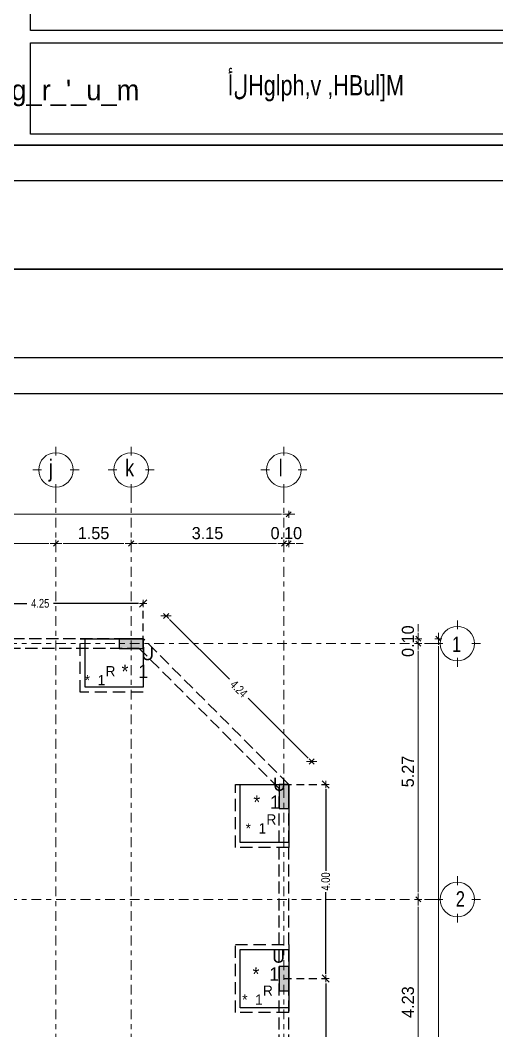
# Model space of a CAD drawing. Header units: inches. Extents: x -1583 to -1389, y -6910 to -6586.
# Drawn here: x -1438.47 to -1428.64, y -6656.09 to -6635.27 of the extents above; entities that cross this region are included whole.
import ezdxf
from ezdxf.enums import TextEntityAlignment as Align

# ---------------------------------------------------------------- set-up
doc = ezdxf.new("R2010")
doc.units = ezdxf.units.IN
doc.header["$MEASUREMENT"] = 0
for name, pattern in [('CABLIN', [0.35, 0.25, -0.1]), ('CENTERX2', [101.6, 63.5, -12.7, 12.7, -12.7]), ('DASHDOTX2', [50.8, 25.4, -12.7, 0, -12.7]), ('DASHED2', [0.375, 0.25, -0.125]), ('HIDDEN2', [4.7625, 3.175, -1.5875])]:
    doc.linetypes.add(name, pattern=pattern)
for name, color, linetype in [('Axsis', 8, 'CENTERX2'), ('footing', 5, 'Continuous'), ('LAY', 1, 'Continuous'), ('PLGN', 7, 'Continuous'), ('U-r-p', 7, 'Continuous'), ('xyz', 93, 'Continuous')]:
    doc.layers.add(name, color=color, linetype=linetype)
for name, color, linetype, lineweight in [('COLUMNS', 3, 'Continuous', 30), ('dime', 240, 'Continuous', 13), ('ejes', 134, 'Continuous', 15), ('F DIM IN', 147, 'Continuous', 5), ('st', 41, 'Continuous', 15), ('wall', 7, 'Continuous', 30), ('ابعاد', 52, 'Continuous', 9)]:
    doc.layers.add(name, color=color, linetype=linetype, lineweight=lineweight)
doc.styles.add('A1', font='xarb.shx')
doc.styles.add('ARIAL', font='arialbd.ttf', dxfattribs={"width": 0.8, "height": 500})
doc.styles.add('AX', font='xarab.shx', dxfattribs={"height": 0.12})
doc.styles.add('DIM', font='xarab.shx', dxfattribs={"width": 0.8})
doc.styles.add('SOSA', font='sosa.shx')
doc.styles.add('XARB', font='xarb.shx', dxfattribs={"height": 0.5})
doc.dimstyles.new('DIM-50', dxfattribs={"dimtxt": 0.25, "dimasz": 0.15, "dimexe": 0, "dimexo": 0, "dimgap": 0.05, "dimtad": 1, "dimzin": 0, "dimdsep": 46, "dimtxsty": 'SOSA', "dimblk1": 'DIM-TICK', "dimblk2": 'DIM-TICK', "dimsah": 1, "dimcen": 1, "dimse1": 1, "dimse2": 1, "dimclrd": 251, "dimclrt": 4, "dimadec": 0, "dimazin": 0, "dimtfac": 1.5, "dimtix": 1, "dimtmove": 0, "dimatfit": 0, "dimldrblk": 'DIM-TICK', "dimfxl": 1, "dimtolj": 1, "dimtzin": 0, "dimarcsym": 0})
doc.dimstyles.new('DIM3', dxfattribs={"dimtxt": 0.18, "dimasz": 0.1, "dimexe": 0.18, "dimexo": 0.3, "dimgap": 0.07, "dimtad": 0, "dimzin": 0, "dimdsep": 46, "dimtxsty": 'DIM', "dimblk1": 'e', "dimblk2": 'e', "dimsah": 1, "dimcen": 0.09, "dimdle": 0.15, "dimse1": 1, "dimse2": 1, "dimclrd": 47, "dimclrt": 3, "dimadec": 0, "dimazin": 0, "dimtfac": 1, "dimtofl": 0, "dimtmove": 2, "dimatfit": 3, "dimldrblk": 'e', "dimfxl": 1, "dimtolj": 1, "dimtzin": 0, "dimarcsym": 0})

# ---------------------------------------------------------------- blocks, each defined once
blk = doc.blocks.new('kalesh')
at = {"layer": 'Defpoints'}
blk.add_lwpolyline([(3940.958, 559.483), (3987.589, 559.483), (3987.589, 592.346), (3940.958, 592.346)], close=True, dxfattribs=at)
at = {"layer": 'xyz', "ltscale": 0.2}
for p, q in [((3943.179, 591.236), (3984.813, 591.236)), ((3943.253, 590.788), (3984.887, 590.788)), ((3984.813, 561.037), (3943.179, 561.037)), ((3984.813, 560.593), (3943.179, 560.593))]:
    blk.add_line(p, q, dxfattribs=at)
for points in [[(3960.994, 563.621), (3967.98, 563.621), (3967.98, 562.477), (3960.994, 562.477)], [(3960.994, 562.322), (3967.98, 562.322), (3967.98, 561.178), (3960.994, 561.178)]]:
    blk.add_lwpolyline(points, close=True, dxfattribs=at)
for points in [[(3983.966, 561.038), (3943.146, 561.038)], [(3943.179, 561.037), (3984.846, 561.038)]]:
    blk.add_lwpolyline(points, dxfattribs=at)
at = {"layer": 'wall', "color": 30, "true_color": 0xf8991e, "style": 'A1'}
blk.add_text("أHg_r_'_u_m ", height=0.25602, dxfattribs=at).set_placement((3960.419, 561.603, -0.351))
blk = doc.blocks.new('1215447849')
at = {"layer": 'F DIM IN', "color": 0}
for p, q in [((2873.41, -5903.636), (2873.41, -5903.456)), ((2873.114, -5903.932), (2872.934, -5903.932)), ((2873.706, -5903.932), (2873.886, -5903.932)), ((2873.41, -5904.228), (2873.41, -5904.408))]:
    blk.add_line(p, q, dxfattribs=at)
blk.add_circle((2873.41, -5903.932), 0.356, dxfattribs=at)
blk = doc.blocks.new('DIM-TICK')
for p, q in [((-0.82, 0), (0.82, 0)), ((-0.35, -0.35), (0.35, 0.35)), ((0, 0.5), (0, -0.5))]:
    blk.add_line(p, q)
blk = doc.blocks.new('*D19')
at = {"layer": 'Defpoints', "color": 0, "transparency": 16777216}
for p in [(-1786.42, -6597.133), (-1786.42, -6597.476), (-1789.52, -6597.656)]:
    blk.add_point(p, dxfattribs=at)
at = {"layer": 'dime', "color": 251, "lineweight": -2, "transparency": 16777216}
blk.add_line((-1789.37, -6597.133), (-1786.57, -6597.133), dxfattribs=at)
at = {"layer": 'dime', "color": 251, "lineweight": -2, "transparency": 16777216, "xscale": 0.15, "yscale": 0.15, "zscale": 0.15, "rotation": 180}
blk.add_blockref('DIM-TICK', (-1789.52, -6597.133), dxfattribs=at)
at = {"layer": 'dime', "color": 251, "lineweight": -2, "transparency": 16777216, "xscale": 0.15, "yscale": 0.15, "zscale": 0.15}
blk.add_blockref('DIM-TICK', (-1786.42, -6597.133), dxfattribs=at)
at = {"layer": 'dime', "color": 4, "transparency": 16777216, "insert": (-1787.97, -6596.92), "char_height": 0.25, "attachment_point": 5, "style": 'SOSA'}
blk.add_mtext('\\A1;3.10', dxfattribs=at)
blk = doc.blocks.new('*D20')
at = {"layer": 'Defpoints', "color": 0, "transparency": 16777216}
for p in [(-1784.87, -6597.133), (-1786.42, -6597.476), (-1784.87, -6597.476)]:
    blk.add_point(p, dxfattribs=at)
at = {"layer": 'dime', "color": 251, "lineweight": -2, "transparency": 16777216}
blk.add_line((-1786.27, -6597.133), (-1785.02, -6597.133), dxfattribs=at)
at = {"layer": 'dime', "color": 251, "lineweight": -2, "transparency": 16777216, "xscale": 0.15, "yscale": 0.15, "zscale": 0.15, "rotation": 180}
blk.add_blockref('DIM-TICK', (-1786.42, -6597.133), dxfattribs=at)
at = {"layer": 'dime', "color": 251, "lineweight": -2, "transparency": 16777216, "xscale": 0.15, "yscale": 0.15, "zscale": 0.15}
blk.add_blockref('DIM-TICK', (-1784.87, -6597.133), dxfattribs=at)
at = {"layer": 'dime', "color": 4, "transparency": 16777216, "insert": (-1785.645, -6596.92), "char_height": 0.25, "attachment_point": 5, "style": 'SOSA'}
blk.add_mtext('\\A1;1.55', dxfattribs=at)
blk = doc.blocks.new('*D21')
at = {"layer": 'Defpoints', "color": 0, "transparency": 16777216}
for p in [(-1781.72, -6597.133), (-1784.87, -6597.476), (-1781.72, -6597.627)]:
    blk.add_point(p, dxfattribs=at)
at = {"layer": 'dime', "color": 251, "lineweight": -2, "transparency": 16777216}
blk.add_line((-1784.72, -6597.133), (-1781.87, -6597.133), dxfattribs=at)
at = {"layer": 'dime', "color": 251, "lineweight": -2, "transparency": 16777216, "xscale": 0.15, "yscale": 0.15, "zscale": 0.15, "rotation": 180}
blk.add_blockref('DIM-TICK', (-1784.87, -6597.133), dxfattribs=at)
at = {"layer": 'dime', "color": 251, "lineweight": -2, "transparency": 16777216, "xscale": 0.15, "yscale": 0.15, "zscale": 0.15}
blk.add_blockref('DIM-TICK', (-1781.72, -6597.133), dxfattribs=at)
at = {"layer": 'dime', "color": 4, "transparency": 16777216, "insert": (-1783.295, -6596.92), "char_height": 0.25, "attachment_point": 5, "style": 'SOSA'}
blk.add_mtext('\\A1;3.15', dxfattribs=at)
blk = doc.blocks.new('*D22')
at = {"layer": 'Defpoints', "color": 0, "transparency": 16777216}
for p in [(-1781.62, -6597.133), (-1781.72, -6597.627), (-1781.62, -6602.095)]:
    blk.add_point(p, dxfattribs=at)
at = {"layer": 'dime', "color": 251, "lineweight": -2, "transparency": 16777216}
for p, q in [((-1781.87, -6597.133), (-1782.02, -6597.133)), ((-1781.72, -6597.133), (-1781.62, -6597.133)), ((-1781.47, -6597.133), (-1781.32, -6597.133))]:
    blk.add_line(p, q, dxfattribs=at)
at = {"layer": 'dime', "color": 251, "lineweight": -2, "transparency": 16777216, "xscale": 0.15, "yscale": 0.15, "zscale": 0.15}
blk.add_blockref('DIM-TICK', (-1781.72, -6597.133), dxfattribs=at)
at = {"layer": 'dime', "color": 251, "lineweight": -2, "transparency": 16777216, "xscale": 0.15, "yscale": 0.15, "zscale": 0.15, "rotation": 180}
blk.add_blockref('DIM-TICK', (-1781.62, -6597.133), dxfattribs=at)
at = {"layer": 'dime', "color": 4, "transparency": 16777216, "insert": (-1781.67, -6596.92), "char_height": 0.25, "attachment_point": 5, "style": 'SOSA'}
blk.add_mtext('\\A1;0.10', dxfattribs=at)
blk = doc.blocks.new('*D23')
at = {"layer": 'Defpoints', "color": 0, "transparency": 16777216}
for p in [(-1781.62, -6596.532), (-1797.62, -6599.095), (-1781.62, -6621.495)]:
    blk.add_point(p, dxfattribs=at)
at = {"layer": 'dime', "color": 251, "lineweight": -2, "transparency": 16777216}
blk.add_line((-1797.47, -6596.532), (-1781.77, -6596.532), dxfattribs=at)
at = {"layer": 'dime', "color": 251, "lineweight": -2, "transparency": 16777216, "xscale": 0.15, "yscale": 0.15, "zscale": 0.15, "rotation": 180}
blk.add_blockref('DIM-TICK', (-1797.62, -6596.532), dxfattribs=at)
at = {"layer": 'dime', "color": 251, "lineweight": -2, "transparency": 16777216, "xscale": 0.15, "yscale": 0.15, "zscale": 0.15}
blk.add_blockref('DIM-TICK', (-1781.62, -6596.532), dxfattribs=at)
at = {"layer": 'dime', "color": 4, "transparency": 16777216, "insert": (-1789.62, -6596.319), "char_height": 0.25, "attachment_point": 5, "style": 'SOSA'}
blk.add_mtext('\\A1;16.00', dxfattribs=at)
blk = doc.blocks.new('*D62')
at = {"layer": 'Defpoints', "color": 0, "transparency": 16777216}
for p in [(-1779.701, -6604.465), (-1778.948, -6604.465), (-1779.696, -6608.695)]:
    blk.add_point(p, dxfattribs=at)
at = {"layer": 'dime', "color": 251, "lineweight": -2, "transparency": 16777216}
blk.add_line((-1778.948, -6608.545), (-1778.948, -6604.615), dxfattribs=at)
at = {"layer": 'dime', "color": 251, "lineweight": -2, "transparency": 16777216, "xscale": 0.15, "yscale": 0.15, "zscale": 0.15}
for p, rotation in [((-1778.948, -6604.465), 90), ((-1778.948, -6608.695), 270)]:
    blk.add_blockref('DIM-TICK', p, dxfattribs=dict(at, rotation=rotation))
at = {"layer": 'dime', "color": 4, "transparency": 16777216, "insert": (-1779.161, -6606.58), "char_height": 0.25, "attachment_point": 5, "rotation": 90, "style": 'SOSA'}
blk.add_mtext('\\A1;4.23', dxfattribs=at)
blk = doc.blocks.new('*D63')
at = {"layer": 'Defpoints', "color": 0, "transparency": 16777216}
for p in [(-1780.225, -6599.195), (-1778.948, -6599.195), (-1779.701, -6604.465)]:
    blk.add_point(p, dxfattribs=at)
at = {"layer": 'dime', "color": 251, "lineweight": -2, "transparency": 16777216}
blk.add_line((-1778.948, -6604.315), (-1778.948, -6599.345), dxfattribs=at)
at = {"layer": 'dime', "color": 251, "lineweight": -2, "transparency": 16777216, "xscale": 0.15, "yscale": 0.15, "zscale": 0.15}
for p, rotation in [((-1778.948, -6599.195), 90), ((-1778.948, -6604.465), 270)]:
    blk.add_blockref('DIM-TICK', p, dxfattribs=dict(at, rotation=rotation))
at = {"layer": 'dime', "color": 4, "transparency": 16777216, "insert": (-1779.162, -6601.83), "char_height": 0.25, "attachment_point": 5, "rotation": 90, "style": 'SOSA'}
blk.add_mtext('\\A1;5.27', dxfattribs=at)
blk = doc.blocks.new('*D64')
at = {"layer": 'Defpoints', "color": 0, "transparency": 16777216}
for p in [(-1793.02, -6599.095), (-1780.225, -6599.195), (-1778.948, -6599.095)]:
    blk.add_point(p, dxfattribs=at)
at = {"layer": 'dime', "color": 251, "lineweight": -2, "transparency": 16777216}
for p, q in [((-1778.948, -6598.945), (-1778.948, -6598.795)), ((-1778.948, -6599.195), (-1778.948, -6599.095)), ((-1778.948, -6599.345), (-1778.948, -6599.495))]:
    blk.add_line(p, q, dxfattribs=at)
at = {"layer": 'dime', "color": 251, "lineweight": -2, "transparency": 16777216, "xscale": 0.15, "yscale": 0.15, "zscale": 0.15}
for p, rotation in [((-1778.948, -6599.095), 270), ((-1778.948, -6599.195), 90)]:
    blk.add_blockref('DIM-TICK', p, dxfattribs=dict(at, rotation=rotation))
at = {"layer": 'dime', "color": 4, "transparency": 16777216, "insert": (-1779.161, -6599.145), "char_height": 0.25, "attachment_point": 5, "rotation": 90, "style": 'SOSA'}
blk.add_mtext('\\A1;0.10', dxfattribs=at)
blk = doc.blocks.new('*D65')
at = {"layer": 'Defpoints', "color": 0, "transparency": 16777216}
for p in [(-1793.02, -6599.095), (-1793.02, -6629.095), (-1778.535, -6629.095)]:
    blk.add_point(p, dxfattribs=at)
at = {"layer": 'dime', "color": 251, "lineweight": -2, "transparency": 16777216}
blk.add_line((-1778.535, -6599.245), (-1778.535, -6628.945), dxfattribs=at)
at = {"layer": 'dime', "color": 251, "lineweight": -2, "transparency": 16777216, "xscale": 0.15, "yscale": 0.15, "zscale": 0.15}
for p, rotation in [((-1778.535, -6599.095), 90), ((-1778.535, -6629.095), 270)]:
    blk.add_blockref('DIM-TICK', p, dxfattribs=dict(at, rotation=rotation))
at = {"layer": 'dime', "color": 4, "transparency": 16777216, "insert": (-1778.749, -6614.095), "char_height": 0.25, "attachment_point": 5, "rotation": 90, "style": 'SOSA'}
blk.add_mtext('\\A1;30.00', dxfattribs=at)
blk = doc.blocks.new('U-r-p')
at = {"layer": 'U-r-p', "color": 4, "style": 'AX', "flags": 4}
for tag, p, height in [('R', (0.136, 0.205), 0.23), ('1', (-0.318, -0.04), 0.192)]:
    blk.add_attdef(tag, p, '', height=height, dxfattribs=at)
blk = doc.blocks.new('d')
at = {"layer": 'ابعاد'}
for p, q in [((128.6, -15.46), (127.1, -16.96)), ((128.6, -16.21), (127.1, -16.21)), ((127.85, -15.46), (127.85, -16.96))]:
    blk.add_line(p, q, dxfattribs=at)
blk = doc.blocks.new('e')
at = {"layer": 'ابعاد'}
blk.add_blockref('d', (-127.85, 16.21), dxfattribs=at)
blk = doc.blocks.new('*D240')
at = {"layer": 'Defpoints', "color": 0, "transparency": 16777216}
for p in [(-1435.934, -6647.281), (-1440.184, -6647.679), (-1435.934, -6647.679)]:
    blk.add_point(p, dxfattribs=at)
at = {"layer": 'dime', "color": 47, "lineweight": -2, "transparency": 16777216}
for p, q in [((-1440.084, -6647.281), (-1438.334, -6647.281)), ((-1436.034, -6647.281), (-1437.783, -6647.281))]:
    blk.add_line(p, q, dxfattribs=at)
at = {"layer": 'dime', "color": 47, "lineweight": -2, "transparency": 16777216, "xscale": 0.1, "yscale": 0.1, "zscale": 0.1, "rotation": 180}
blk.add_blockref('e', (-1440.184, -6647.281), dxfattribs=at)
at = {"layer": 'dime', "color": 47, "lineweight": -2, "transparency": 16777216, "xscale": 0.1, "yscale": 0.1, "zscale": 0.1}
blk.add_blockref('e', (-1435.934, -6647.281), dxfattribs=at)
at = {"layer": 'dime', "color": 3, "transparency": 16777216, "insert": (-1438.059, -6647.281), "char_height": 0.18, "attachment_point": 5, "style": 'DIM'}
blk.add_mtext('\\A1;4.25', dxfattribs=at)
blk = doc.blocks.new('*D241')
at = {"layer": 'Defpoints', "color": 0, "transparency": 16777216}
for p in [(-1435.934, -6648.01), (-1432.463, -6650.54), (-1432.934, -6651.01)]:
    blk.add_point(p, dxfattribs=at)
at = {"layer": 'dime', "color": 47, "lineweight": -2, "transparency": 16777216}
for p, q in [((-1435.393, -6647.611), (-1434.159, -6648.845)), ((-1432.534, -6650.469), (-1433.768, -6649.235))]:
    blk.add_line(p, q, dxfattribs=at)
at = {"layer": 'dime', "color": 47, "lineweight": -2, "transparency": 16777216, "xscale": 0.1, "yscale": 0.1, "zscale": 0.1}
for p, rotation in [((-1435.463, -6647.54), 135.0000000083442), ((-1432.463, -6650.54), 315.0000000083442)]:
    blk.add_blockref('e', p, dxfattribs=dict(at, rotation=rotation))
at = {"layer": 'dime', "color": 3, "transparency": 16777216, "insert": (-1433.963, -6649.04), "char_height": 0.18, "attachment_point": 5, "rotation": 315, "style": 'DIM'}
blk.add_mtext('\\A1;4.24', dxfattribs=at)
blk = doc.blocks.new('*D93')
at = {"layer": 'Defpoints', "color": 0, "transparency": 16777216}
for p in [(-1432.012, -6651.01), (-1432.172, -6655.01), (-1432.012, -6655.01)]:
    blk.add_point(p, dxfattribs=at)
at = {"layer": 'dime', "color": 47, "lineweight": -2, "transparency": 16777216}
for p, q in [((-1432.172, -6651.11), (-1432.172, -6652.791)), ((-1432.172, -6654.91), (-1432.172, -6653.229))]:
    blk.add_line(p, q, dxfattribs=at)
at = {"layer": 'dime', "color": 47, "lineweight": -2, "transparency": 16777216, "xscale": 0.1, "yscale": 0.1, "zscale": 0.1}
for p, rotation in [((-1432.172, -6651.01), 90), ((-1432.172, -6655.01), 270)]:
    blk.add_blockref('e', p, dxfattribs=dict(at, rotation=rotation))
at = {"layer": 'dime', "color": 3, "transparency": 16777216, "insert": (-1432.172, -6653.01), "char_height": 0.18, "attachment_point": 5, "rotation": 90, "style": 'DIM'}
blk.add_mtext('\\A1;4.00', dxfattribs=at)
blk = doc.blocks.new('*D94')
at = {"layer": 'Defpoints', "color": 0, "transparency": 16777216}
for p in [(-1432.012, -6655.01), (-1432.172, -6659.01), (-1432.012, -6659.01)]:
    blk.add_point(p, dxfattribs=at)
at = {"layer": 'dime', "color": 47, "lineweight": -2, "transparency": 16777216}
for p, q in [((-1432.172, -6655.11), (-1432.172, -6656.791)), ((-1432.172, -6658.91), (-1432.172, -6657.229))]:
    blk.add_line(p, q, dxfattribs=at)
at = {"layer": 'dime', "color": 47, "lineweight": -2, "transparency": 16777216, "xscale": 0.1, "yscale": 0.1, "zscale": 0.1}
for p, rotation in [((-1432.172, -6655.01), 90), ((-1432.172, -6659.01), 270)]:
    blk.add_blockref('e', p, dxfattribs=dict(at, rotation=rotation))
at = {"layer": 'dime', "color": 3, "transparency": 16777216, "insert": (-1432.172, -6657.01), "char_height": 0.18, "attachment_point": 5, "rotation": 90, "style": 'DIM'}
blk.add_mtext('\\A1;4.00', dxfattribs=at)
blk = doc.blocks.new('25698555')
at = {"layer": 'Axsis', "color": 251, "linetype": 'DASHDOTX2', "lineweight": 5, "ltscale": 0.008, "true_color": 0x636466}
for p, q in [((-1786.42, -6596.095), (-1786.42, -6632.095)), ((-1784.87, -6596.095), (-1784.87, -6632.095)), ((-1781.72, -6596.095), (-1781.72, -6632.095)), ((-1778.62, -6599.195), (-1800.62, -6599.195)), ((-1778.62, -6604.465), (-1800.62, -6604.465))]:
    blk.add_line(p, q, dxfattribs=at)
at = {"layer": 'wall', "color": 116, "true_color": 0x136734}
for p in [(-4659.83, -691.686), (-4658.28, -691.686), (-4655.13, -691.686)]:
    blk.add_blockref('1215447849', p, dxfattribs=at)
at = {"layer": 'wall', "color": 116, "true_color": 0x136734, "rotation": 270}
for p in [(4125.789, -3725.785), (4125.789, -3731.055)]:
    blk.add_blockref('1215447849', p, dxfattribs=at)
at = {"layer": 'ejes', "color": 116, "ltscale": 0.05, "true_color": 0x136734, "style": 'ARIAL'}
for s, insert, char_height, width, attachment_point in [('{\\fBankGothic Md BT|b0|i0|c0|p34;j}', (-1786.568, -6595.402), 0.35, 0.37193, 1), ('{\\fBankGothic Md BT|b0|i0|c0|p34;k}', (-1784.995, -6595.402), 0.35, 0.37193, 1), ('{\\fBankGothic Md BT|b0|i0|c0|p34;l}', (-1781.828, -6595.402), 0.35, 0.37193, 1), ('{\\fBankGothic Md BT|b0|i0|c0|p34;1}', (-1778.064, -6599.369), 0.3185, 0.33846, 9), ('{\\fBankGothic Md BT|b0|i0|c0|p34;2}', (-1777.986, -6604.614), 0.3185, 0.33846, 9)]:
    blk.add_mtext(s, dxfattribs=dict(at, insert=insert, char_height=char_height, width=width, attachment_point=attachment_point))
at = {"layer": 'dime', "color": 1}
for base, p1, p2, picture, middle in [((-1912.054, -6597.133), (-1781.72, -6597.627), (-1912.054, -6595.389), '*D22', (-1781.67, -6596.92)), ((-1786.42, -6597.133), (-1789.52, -6597.656), (-1786.42, -6597.476), '*D19', (-1787.97, -6596.92)), ((-1784.87, -6597.133), (-1786.42, -6597.476), (-1784.87, -6597.476), '*D20', (-1785.645, -6596.92)), ((-1781.72, -6597.133), (-1784.87, -6597.476), (-1781.72, -6597.627), '*D21', (-1783.295, -6596.92))]:
    dim = blk.add_linear_dim(base=base, p1=p1, p2=p2, dimstyle='DIM-50', override={"dimtmove": 1}, dxfattribs=at)
    dim.commit()
    dim.dimension.update_dxf_attribs({"geometry": picture, "text_midpoint": middle})
dim = blk.add_linear_dim(base=(-1781.62, -6596.532), p1=(-1797.62, -6599.095), p2=(-1781.62, -6621.495), dimstyle='DIM-50', dxfattribs=at)
dim.commit()
dim.dimension.update_dxf_attribs({"geometry": '*D23', "text_midpoint": (-1789.62, -6596.319)})
for base, p1, p2, picture, middle in [((-1778.948, -6599.095), (-1780.225, -6599.195), (-1793.02, -6599.095), '*D64', (-1779.161, -6599.145)), ((-1778.948, -6599.195), (-1779.701, -6604.465), (-1780.225, -6599.195), '*D63', (-1779.162, -6601.83)), ((-1778.948, -6604.465), (-1779.696, -6608.695), (-1779.701, -6604.465), '*D62', (-1779.161, -6606.58))]:
    dim = blk.add_linear_dim(base=base, p1=p1, p2=p2, angle=90, dimstyle='DIM-50', override={"dimtmove": 1}, dxfattribs=at)
    dim.commit()
    dim.dimension.update_dxf_attribs({"geometry": picture, "text_midpoint": middle})
dim = blk.add_linear_dim(base=(-1778.535, -6622.389), p1=(-1793.02, -6599.095), p2=(-1923.454, -6622.389), angle=90, dimstyle='DIM-50', dxfattribs=at)
dim.commit()
dim.dimension.update_dxf_attribs({"geometry": '*D65', "text_midpoint": (-1778.749, -6614.095)})

msp = doc.modelspace()

# ---------------------------------------------------------------- hatches: boundary and pattern name
at = {"layer": 'COLUMNS'}
h = msp.add_hatch(color=1, dxfattribs=at)
h.set_gradient(color1=(0, 255, 0), color2=(0, 77, 0), rotation=45, centered=1, one_color=1, tint=0.15, name='INVCYLINDER')
h.paths.add_polyline_path([(-1436.434, -6648.21), (-1435.934, -6648.21), (-1435.934, -6648.01), (-1436.434, -6648.01)])
h = msp.add_hatch(color=1, dxfattribs=at)
h.set_gradient(color1=(0, 255, 0), color2=(0, 77, 0), rotation=45, centered=1, one_color=1, tint=0.15, name='INVCYLINDER')
h.paths.add_polyline_path([(-1432.934, -6651.51), (-1432.934, -6651.01), (-1433.134, -6651.01), (-1433.134, -6651.51)])
h = msp.add_hatch(color=1, dxfattribs=at)
h.set_gradient(color1=(0, 255, 0), color2=(0, 77, 0), rotation=45, centered=1, one_color=1, tint=0.15, name='INVCYLINDER')
h.paths.add_polyline_path([(-1432.934, -6655.26), (-1432.934, -6654.76), (-1433.134, -6654.76), (-1433.134, -6655.26)])

# ---------------------------------------------------------------- linework, layer by layer
at = {"color": 32, "linetype": 'DASHED2', "true_color": 0xcd6928}
for points in [[(-1435.934, -6648.01), (-1435.934, -6649.11), (-1437.234, -6649.11), (-1437.234, -6648.01)], [(-1432.934, -6652.31), (-1434.034, -6652.31), (-1434.034, -6651.01), (-1432.934, -6651.01)], [(-1432.934, -6655.71), (-1434.034, -6655.71), (-1434.034, -6654.31), (-1432.934, -6654.31)]]:
    msp.add_lwpolyline(points, close=True, dxfattribs=at)
at = {"layer": 'Axsis', "color": 251, "linetype": 'HIDDEN2', "ltscale": 0.05, "true_color": 0x636466}
for p, q in [((-1435.934, -6648.11), (-1435.934, -6647.249)), ((-1433.034, -6651.01), (-1432.172, -6651.01)), ((-1433.034, -6655.01), (-1432.172, -6655.01))]:
    msp.add_line(p, q, dxfattribs=at)
at = {"layer": 'COLUMNS', "color": 3}
for points in [[(-1435.934, -6648.21), (-1435.934, -6648.01), (-1436.434, -6648.01), (-1436.434, -6648.21)], [(-1432.934, -6651.01), (-1433.134, -6651.01), (-1433.134, -6651.51), (-1432.934, -6651.51)], [(-1432.934, -6654.76), (-1433.134, -6654.76), (-1433.134, -6655.26), (-1432.934, -6655.26)]]:
    msp.add_lwpolyline(points, close=True, dxfattribs=at)
at = {"layer": 'footing', "ltscale": 0.2}
for points in [[(-1435.934, -6648.01), (-1435.934, -6649.01), (-1437.134, -6649.01), (-1437.134, -6648.01)], [(-1432.934, -6652.21), (-1433.934, -6652.21), (-1433.934, -6651.01), (-1432.934, -6651.01)], [(-1432.934, -6655.61), (-1433.934, -6655.61), (-1433.934, -6654.41), (-1432.934, -6654.41)]]:
    msp.add_lwpolyline(points, close=True, dxfattribs=at)
at = {"layer": 'PLGN', "color": 252, "linetype": 'CABLIN', "true_color": 0x939598}
for points in [[(-1432.934, -6670.41), (-1432.934, -6651.01), (-1435.934, -6648.01), (-1444.334, -6648.01)], [(-1433.134, -6670.41), (-1433.134, -6651.093), (-1436.016, -6648.21), (-1444.334, -6648.21)]]:
    msp.add_lwpolyline(points, dxfattribs=at)

# ---------------------------------------------------------------- block references
for p, xscale, yscale, zscale in [((-7941.853, -7559.017), 1.641908620799998, 1.641908620799998, 1.641908620799998), ((-7941.588, -7612.936), 1.641842369206242, 1.641842369206242, 1.641842369206242)]:
    msp.add_blockref('kalesh', p, dxfattribs=dict(xscale=xscale, yscale=yscale, zscale=zscale))
at = {"color": 0}
ref = msp.add_blockref('U-r-p', (-1436.109, -6648.713), dxfattribs=dict(at, xscale=1.706126135205739, yscale=1.706126135205739, zscale=1.706126135205739))
ref.add_attrib('U', 'U', (-1435.976, -6648.451), dxfattribs={"layer": 'st', "color": 0, "height": 0.273, "style": 'AX', "flags": 4})
ref.add_attrib('1', '*  1', (-1436.382, -6648.819), dxfattribs={"layer": 'st', "color": 0, "height": 0.273, "style": 'AX', "flags": 4})
ref = msp.add_blockref('U-r-p', (-1436.816, -6648.986), dxfattribs=dict(at, xscale=1.317543916769137, yscale=1.317543916769137, zscale=1.317543916769137))
ref.add_attrib('U', 'R', (-1436.712, -6648.784), dxfattribs={"layer": 'st', "color": 0, "linetype": 'ByBlock', "height": 0.211, "style": 'AX', "flags": 4})
ref.add_attrib('1', '*  1', (-1437.141, -6648.968), dxfattribs={"layer": 'st', "color": 0, "height": 0.2108, "style": 'AX', "flags": 4})
ref = msp.add_blockref('U-r-p', (-1433.391, -6651.405), dxfattribs=dict(at, xscale=1.706126135205739, yscale=1.706126135205739, zscale=1.706126135205739))
ref.add_attrib('U', 'U', (-1433.257, -6651.143), dxfattribs={"layer": 'st', "color": 0, "height": 0.273, "style": 'AX', "flags": 4})
ref.add_attrib('1', '*  1', (-1433.663, -6651.512), dxfattribs={"layer": 'st', "color": 0, "height": 0.273, "style": 'AX', "flags": 4})
ref = msp.add_blockref('U-r-p', (-1433.497, -6652.04), dxfattribs=dict(at, xscale=1.317543916769137, yscale=1.317543916769137, zscale=1.317543916769137))
ref.add_attrib('U', 'R', (-1433.394, -6651.838), dxfattribs={"layer": 'st', "color": 0, "linetype": 'ByBlock', "height": 0.211, "style": 'AX', "flags": 4})
ref.add_attrib('1', '*  1', (-1433.823, -6652.022), dxfattribs={"layer": 'st', "color": 0, "height": 0.2108, "style": 'AX', "flags": 4})
ref = msp.add_blockref('U-r-p', (-1433.409, -6654.946), dxfattribs=dict(at, xscale=1.706126135205739, yscale=1.706126135205739, zscale=1.706126135205739))
ref.add_attrib('U', 'U', (-1433.275, -6654.684), dxfattribs={"layer": 'st', "color": 0, "height": 0.273, "style": 'AX', "flags": 4})
ref.add_attrib('1', '*  1', (-1433.681, -6655.053), dxfattribs={"layer": 'st', "color": 0, "height": 0.273, "style": 'AX', "flags": 4})
ref = msp.add_blockref('U-r-p', (-1433.568, -6655.568), dxfattribs=dict(at, xscale=1.317543916769137, yscale=1.317543916769137, zscale=1.317543916769137))
ref.add_attrib('U', 'R', (-1433.465, -6655.365), dxfattribs={"layer": 'st', "color": 0, "linetype": 'ByBlock', "height": 0.211, "style": 'AX', "flags": 4})
ref.add_attrib('1', '*  1', (-1433.894, -6655.549), dxfattribs={"layer": 'st', "color": 0, "height": 0.2108, "style": 'AX', "flags": 4})
at = {"layer": 'dime', "color": 1}
msp.add_blockref('25698555', (348.686, -48.915), dxfattribs=at)

# ---------------------------------------------------------------- texts
at = {"layer": 'LAY', "color": 0, "style": 'XARB', "width": 0.8}
msp.add_text('ألHglph,v ,HBul]M', height=0.41587, dxfattribs=at).set_placement((-1432.375, -6636.608), align=Align.MIDDLE_CENTER)

# ---------------------------------------------------------------- dimensions: what is measured, and where the dimension line sits
at = {"layer": 'dime'}
dim = msp.add_linear_dim(base=(-1435.934, -6647.281), p1=(-1440.184, -6647.679), p2=(-1435.934, -6647.679), dimstyle='DIM3', dxfattribs=at)
dim.commit()
dim.dimension.update_dxf_attribs({"geometry": '*D240', "text_midpoint": (-1438.059, -6647.281)})
for p1, p2, distance, picture, middle in [((-1435.934, -6648.01), (-1432.934, -6651.01), 0.665, '*D241', (-1433.963, -6649.04)), ((-1432.012, -6651.01), (-1432.012, -6655.01), -0.161, '*D93', (-1432.172, -6653.01)), ((-1432.012, -6655.01), (-1432.012, -6659.01), -0.161, '*D94', (-1432.172, -6657.01))]:
    dim = msp.add_aligned_dim(p1=p1, p2=p2, distance=distance, dimstyle='DIM3', dxfattribs=at)
    dim.commit()
    dim.dimension.update_dxf_attribs({"geometry": picture, "text_midpoint": middle})

doc.saveas('drawing.dxf')
